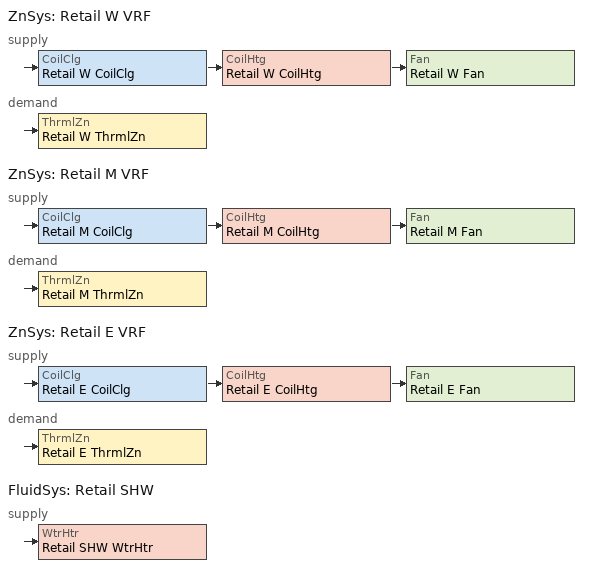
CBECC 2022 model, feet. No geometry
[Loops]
ZnSys 'Retail W VRF'
 supply: CoilClg 'Retail W CoilClg' > CoilHtg 'Retail W CoilHtg' > Fan 'Retail W Fan'
 demand: ThrmlZn 'Retail W ThrmlZn'
ZnSys 'Retail M VRF'
 supply: CoilClg 'Retail M CoilClg' > CoilHtg 'Retail M CoilHtg' > Fan 'Retail M Fan'
 demand: ThrmlZn 'Retail M ThrmlZn'
ZnSys 'Retail E VRF'
 supply: CoilClg 'Retail E CoilClg' > CoilHtg 'Retail E CoilHtg' > Fan 'Retail E Fan'
 demand: ThrmlZn 'Retail E ThrmlZn'
FluidSys 'Retail SHW'
 supply: WtrHtr 'Retail SHW WtrHtr'
[Proj]
MF8 with Retail Flr1: GasType=NaturalGas; CliZn=ClimateZone12; ZipCode=95811; WeatherStation=CTZ12S22A; HVACAutoSizing=0; UseExcptDsgnModel=0; RunTitle=MF8 with Retail Flr1; AnalysisType=Title24Compliance; ResDwellUnits=1; DebugScreen=1
[ResProj]
2019 Prototype 7320ft2 Prop Elec: StdDesignFuel_Ckg=Proposed; StdDesignFuel_Dry=Proposed; StdDesignFuel_HVAC=Electricity; StdDesignFuel_DHW=Proposed; StdDesignCompactDistrib=0; StdDesignDrnWtrHtRecov=0; StdDesignHPWHLocOverride=0; StdDesignWinPerfAdjust=0; CALGreen=0; PVCompCredit=0; PVWDCSysSize=( 1, 0, 0, 0, 0 ); AllowExcessPVEDR=0; ReducedPVReq=0; BattMaxCap=0; BattGridHarmCredit=0; SimSpeedOption=Quick; SpecifyTargetDRtg=0; Address=1516 Ninth St; RunScope=Newly Constructed; IsMultiFamily=1; CentralMFamLaundry=0; DfltMFamLaundryZn=Zone1; UseDefaultACH50=1; Status=New; IsVerified=0; ProjInclKitchen=1; InsulConsQuality=Yes; NumAddBedrooms=0; AllOrientations=0; FrontOrientation=0; HasGarage=0; TakeCntrlElecDHWSlrPVCred=0; IAQSupInletsAccessible=0; IAQHasFID=0; ApplRefrigZone[1]=Zone1; ApplWasherZone[1]=Zone1; ApplDryerZone[1]=Zone1; ApplCookZone[1]=Zone1; ApplDishZone[1]=Zone1; Appl_HaveRefrig[1]=1; Appl_HaveDish[1]=1; Appl_HaveCook[1]=1; Appl_HaveWasher[1]=1; Appl_HaveDryer[1]=1; CSERpt_ZnDataDump=0; CSERpt_HVACDescrip=0; CSERpt_ZnEnergy=0; CSERpt_HtPumpHtg=0; CSERpt_Mtr_All=0; CSERpt_Mtr_Elec=0; CSERpt_Mtr_NGas=0; CSERpt_Mtr_Othr=0; CSERpt_ZnEnergy_DD=0; CSERpt_Mtr_All_DD=0; CSERpt_Mtr_Elec_DD=0; CSERpt_Mtr_NGas_DD=0; CSERpt_Mtr_Othr_DD=0; CSERpt_ZnEnergy_CD=0; CSERpt_Mtr_All_CD=0; CSERpt_Mtr_Elec_CD=0; CSERpt_Mtr_NGas_CD=0; CSERpt_Mtr_Othr_CD=0; CSERpt_ZnEnergy_HD=0; CSERpt_Mtr_All_HD=0; CSERpt_Mtr_Elec_HD=0; CSERpt_Mtr_NGas_HD=0; CSERpt_Mtr_Othr_HD=0
[Bldg]
Building: TotStoryCnt=3; AboveGrdStoryCnt=3
[ResZnGrp]
Name | Z | FlrToFlrHgt | FlrToCeilingHgt
ResZn Group F1 | 12 | 10 | 9
ResZn Group F2 | 22 | 10 | 9
ResZn Group Attic | 32
[ResZn] Type=Conditioned; Status=New; HVACSysStatus=New; HVACSysVerified=0; DHWSys1Status=New; DHWSys1Verified=0; FloorArea=3660; CeilingHeight=9; FloorHeight=10; WinHeadHeight=6.7; NumStories=1
Name | Bottom
Zone1 | 12.7
Zone2 | 22.7
[ResExtWall] Status=New; Construction=Exterior Wall Cons; Tilt=90; Absorptivity=0.5
Name | Orientation | OrientationValue | Area
Zone1WallFront; Zone2WallFront | Front | 0 | 1037
Zone1WallLeft; Zone2WallLeft | Left | 90 | 255
Zone1WallBack; Zone2WallBack | Back | 180 | 1037
Zone1WallRight; Zone2WallRight | Right | 270 | 255
[ResWin] Status=New; SpecMethod=Window Dimensions (required for fins/overhangs); Height=5; Width=3; NFRCUfactor=0.3; NFRCSHGC=0.23; UfactorSHGCSource=NFRC; ExteriorShade=Insect Screen (default); exHeight=5; exWidth=3; exNFRCUfactor=0.3; exNFRCSHGC=0.23; exUfactorSHGCSource=NFRC; exExteriorShade=Insect Screen (default); ModelFinsOverhang=0; OverhangDepth=1; OverhangDistUp=1.33; OverhangExL=3; OverhangExR=3; OverhangFlap=0.4; exOverhangDepth=1; exOverhangDistUp=1.33; exOverhangExL=3; exOverhangExR=3; exOverhangFlap=0.4; LeftFinDepth=0; LeftFinBotUp=0; exLeftFinDepth=0; exLeftFinBotUp=0; RightFinDepth=0; RightFinTopUp=0; RightFinDistR=0; RightFinBotUp=0; exRightFinDepth=0; exRightFinTopUp=0; exRightFinDistR=0; exRightFinBotUp=0
Name | Multiplier | exMultiplier | LeftFinTopUp | LeftFinDistL | exLeftFinTopUp | exLeftFinDistL
Zone1WinFront; Zone1WinBack; Zone2WinFront | 10.98 | 10.98 | 0 | 0 | 0 | 0
Zone1WinLeft; Zone1WinRight; Zone2WinLeft | 2.7 | 2.7 | 0 | 0 | 0 | 0
Zone2WinBack | 10.98 | 10.98 | 1.33 | 1 | 1.33 | 1
Zone2WinRight | 2.7 | 2.7 | 1.33 | 1 | 1.33 | 1
[ResDr] Status=New; Area=80; Ufactor=0.2; exUfactor=0.2
Zone1DoorFront; Zone2DoorFront
[DwellUnit] Count=2
Name | DwellUnitTypeRef | CondFlrArea | WasherZoneRef | DryerZoneRef
OneBedroomDownstairsZone1 | OneBedroom | 750 | Zone1 | Zone1
TwoBedroomDownstairsZone1 | TwoBedroom | 1080 | Zone1 | Zone1
OneBedroomUpstairsZone1 | OneBedroom | 750 | Zone2 | Zone2
TwoBedroomUpstairsZone1 | TwoBedroom | 1080 | Zone2 | Zone2
[ResIntFlr] Status=New; Construction=Interior Floor; IsPartySurface=1; OtherSideModeled=1
Name | Area | FloorZ | Outside
Zone1ToRtlW | 1120 | 12.7 | Retail W
Zone1ToRtlM | 980 | 12.7 | Retail middle
Zone1ToRtlE | 1120 | 12.7 | Retal E
Zone2ToZone1InteriorFloor | 3660 | 22.7 | Zone1
[ResCeilingBelowAttic]
Zone2ToAtticCeiling: Status=New; Area=3660; Construction=Ceiling Below Attic Cons; AtticZone=Attic
[ResAttic]
Attic: Type=Ventilated; Status=New; RoofRise=5; Construction=Attic Roof Cons; RoofSolReflect=0.2; RoofEmiss=0.85
[Story]
Retail Story: Z=0; FlrToFlrHgt=13; FlrToCeilingHgt=12
[Spc] Story=Retail Story; SpcFunc=Retail Sales Area (Retail Merchandise Sales); SHWFluidSegRef=Retail SHW PrmSup
Name | ThrmlZnRef | Area
Retail W | Retail W ThrmlZn | 1120
Retail middle | Retail M ThrmlZn | 980
Retal E | Retail E ThrmlZn | 1120
[ThrmlZn]
Name | PriAirCondgSysRef[1] | VentSysRef
Retail W ThrmlZn | Retail W VRF | Retail W VRF
Retail M ThrmlZn | Retail M VRF
Retail E ThrmlZn | Retail E VRF
[ZnSys] Type=VRF; VRFSysRef=Retail VRF System
Retail W VRF; Retail M VRF; Retail E VRF
[CoilClg] Type=VRF
Name | Sys
Retail W CoilClg | Retail W VRF
Retail M CoilClg | Retail M VRF
Retail E CoilClg | Retail E VRF
[CoilHtg] Type=VRF
Name | Sys
Retail W CoilHtg | Retail W VRF
Retail M CoilHtg | Retail M VRF
Retail E CoilHtg | Retail E VRF
[Fan]
Name | Sys
Retail W Fan | Retail W VRF
Retail M Fan | Retail M VRF
Retail E Fan | Retail E VRF
[VRFSys]
Name | CtrlPriority | CtrlZnRef
MFam VRF System | LoadPriority
Retail VRF System |  | Retail M ThrmlZn
[PVArray]
PV Array: DCSysSize=16
[FluidSys]
Retail SHW: Type=ServiceHotWater
[FluidSeg] Sys=Retail SHW
Name | Type | Src
Retail SHW PrmSup | PrimarySupply
Retail SHW Makeup | MakeupFluid | MunicipalWater
[WtrHtr]
Retail SHW WtrHtr: Sys=Retail SHW; FluidSegOutRef=Retail SHW PrmSup; FluidSegMakeupRef=Retail SHW Makeup
[ResConsAssm] RoofDeckLayer=Wood Siding/sheathing/decking; FloorSurfaceLayer=Carpeted; FloorDeckLayer=Wood Siding/sheathing/decking; OtherSideFinishLayer=Gypsum Board; RadiantBarrier=0; RaisedHeelTruss=0; RaisedHeelTrussHeight=3.5
Name | CanAssignTo | Type | RoofingLayer | InsideFinishLayer | CavityLayer | FrameLayer | SheathInsulLayerRVal | WallExtFinishLayer | RoofingType | CavInsulOverFrame | FlrExtConditions
Exterior Wall Cons | Exterior Walls | Wood Framed Wall | Light Roof (Asphalt Shingle) | Gypsum Board | R 21 | 2x6 @ 16 in. O.C. | 4 | Synthetic Stucco | all others
Ceiling Below Attic Cons | Ceilings (below attic) | Wood Framed Ceiling | Light Roof (Asphalt Shingle) | Gypsum Board | R 38 | 2x4 Bottom Chord of Truss @ 24 in. O.C. |  |  | all others
Interior Floor Cons; Interior Floor | Interior Floors | Wood Framed Floor | Light Roof (Asphalt Shingle) | Gypsum Board |  | 2x12 @ 16 in. O.C. |  |  | all others
Attic Roof Cons | Attic Roofs | Wood Framed Ceiling | 10 PSF (RoofTileAirGap) |  | R 19 | 2x4 @ 24 in. O.C. |  |  | Steep Slope Roof tile, metal tile, or wood shakes | 0
Garage Attic Roof Cons | Attic Roofs | Wood Framed Ceiling | 10 PSF (RoofTileAirGap) |  |  | 2x4 @ 24 in. O.C. |  |  | Steep Slope Roof tile, metal tile, or wood shakes | 0
Ext Floor Cons | Exterior Floors | Wood Framed Floor | Light Roof (Asphalt Shingle) | Gypsum Board | R 19 in 5-1/2 in. cavity (R-18) | 2x4 @ 16 in. O.C. |  |  | all others |  | Exterior
Garage Ext Wall Cons | Exterior Walls | Wood Framed Wall | Light Roof (Asphalt Shingle) | Gypsum Board |  | 2x4 @ 16 in. O.C. |  | 3 Coat Stucco | all others
Garage Ceiling Below Attic Cons | Ceilings (below attic) | Wood Framed Ceiling | Light Roof (Asphalt Shingle) | Gypsum Board |  | 2x4 Bottom Chord of Truss @ 24 in. O.C. |  |  | all others
R19 IntFloor Cons | Interior Floors | Wood Framed Floor | Light Roof (Asphalt Shingle) | Gypsum Board | R 19 in 5-1/2 in. cavity (R-18) | 2x6 @ 16 in. O.C. |  |  | all others
IntWall Cons | Interior Walls | Wood Framed Wall | Light Roof (Asphalt Shingle) | Gypsum Board | R 21 | 2x6 @ 16 in. O.C. |  |  | all others
[ResMat]
Name | Density | SpecHeat | Conductivity | ConductivityCT | RValPerInch | Thickness | ConductivityQII
SoftWood | 35 | 0.39 | 0.08167 | 0.0012 | 1.0204
Steel | 489 | 0.12 | 26.2 |  | 0.00318
SIPSskin | 41 | 0.45 | 0.06127 | 0.0012 | 1.36 | 0.4375
Ceiling Insul | 1.5 | 0.2 |  | 0.00418
Other Insul | 1.5 | 0.2 |  | 0.0032537
Gypsum Board | 40 | 0.27 | 0.09167 | 0.0001217 | 0.9091 | 0.5
Insul-R4-D1.5-SH0.35-C0.02083 | 1.5 | 0.35 | 0.0208325 | 0.00175 |  | 1 | 0.0208325
Synthetic Stucco | 58 | 0.2 | 0.2 |  | 0.5333 | 0.375
Carpet | 12.3 | 0.34 | 0.02 |  | 4.1667 | 0.5
Wood layer | 41 | 0.45 | 0.06127 | 0.0012 | 1.36 | 0.5
TileGap | 0.075 | 0.24 | 0.07353 |  | 1.1333 | 0.75
10 PSF Roof | 120 | 0.2 | 1 |  | 0.0833 | 1
VertWallCavity | 0.075 | 0.24 | 0.314 | 0.00397 | 1.1333 | 3.5
3 Coat Stucco | 116 | 0.2 | 0.4167 |  | 0.2686 | 0.875
Ins-R21-D1.5-SH0.2-C0.02183 | 1.5 | 0.2 | 0.0218254 | 0.0032537 |  |  | 0.0218254
Ins-R9.1-D1.5-SH0.2-C0.03205 | 1.5 | 0.2 | 0.0320513 | 0.00418 |  |  | 0.0320513
Ins-R13-D1.5-SH0.2-C0.02244 | 1.5 | 0.2 | 0.0224376 | 0.0032537 |  |  | 0.0224376
FrameGap | 0 | 0 | 200 |  | 0.000417
Ins-R18-D1.5-SH0.2-C0.0162 | 1.5 | 0.2 | 0.0162037 | 0.0032537 |  |  | 0.0162037
Ins-R18-D1.5-SH0.2-C0.02546 | 1.5 | 0.2 | 0.025463 | 0.0032537 |  |  | 0.025463
[DwellUnitType] WasherOption=In-Unit; DryerOption=In-Unit; DryerFuel=Electricity; CookFuel=Electricity; IAQOption=Default Minimum Balanced IAQ Fan; IAQFanCnt=( 1, 1, 1, 1 ); HVACSysType=Central Heating and Cooling System; NumHeatEquipTypes=1; HVACHeatRef[1]=HeatingComponent; HeatEquipCount[1]=1; NumCoolEquipTypes=1; HVACCoolRef[1]=CoolingComponent; CoolEquipCount[1]=1; NumCentralEquipTypes=1; HVACCentralRef[1]=Res VRF System; CentralEquipCount[1]=1; HVACFanRef=HVACFan; HVACDistRef=AirDistributionSystem; NumDHWSysTypes=1; DHWSysRef[1]=DHWHeatpump; TotShowersServed[1]=1; TotBathsServed[1]=1; CompactDistrib=not compact; CDSpecFixDists=0; ServesAsDHWHtr=0; DHWSystemType=Standard; DHWAmbientCond=Unconditioned
Name | NumBedrooms | CondFlrArea | IAQFanRef[1] | HVACHtPumpRef[1] | HtPumpEquipCount[1]
OneBedroom | 1 | 750 | IAQFan1
TwoBedroom | 2 | 1080 | IAQFan2 | HeatpumpSystem | 1
[ResHVACSys]
HVACHeatpump: Type=Heat Pump Heating and Cooling System; Status=New; CFIClVentFlow=0; CFIClVentPwr=0; NumHeatSystemTypes=0; HeatDucted=1; NumCoolSystemTypes=0; CoolDucted=1; NumHtPumpSystemTypes=1; HtPumpSystemCount[1]=1; HtPumpSystem[1]=HeatpumpSystem; HtPumpDucted=1; ServesAsDHWHtr=0; DHWTankVolume=50; DHWIntInsulRVal=0; DHWExtInsulRVal=0; DHWAmbientCond=Unconditioned; DistribSystem=AirDistributionSystem; Fan=HVACFan
[ResHtgSys]
HeatingComponent: Type=CntrlFurnace - Fuel-fired central furnace; AFUE=80; AutoSize=1
[ResClgSys]
CoolingComponent: Type=SplitAirCond - Split air conditioning system; SEER=14; EER=11.7; CFMperTon=350; ACCharge=Verified; RefrigerantType=R410A; AutoSize=1; UseEERinAnalysis=1; IsMultiSpeed=0; IsZonal=0
[ResHtPumpSys]
HeatpumpSystem: Type=SplitHeatPump - Central split heat pump; HSPF=8.2; AutoSize=1; Cap47=24000; Cap17=12000; SEER=14; EER=11.7; CFMperTon=350; ACCharge=Verified; RefrigerantType=R410A; ClSizingFactor=1.1; IsMultiSpeed=0; IsZonal=0; UseEERinAnalysis=1; IsDualFuel=0; VCHPDucts=Unducted
[ResCentralHtgClgSys]
Res VRF System: Type=Variable refrigerant flow; HtgCapTotNetRtd=12000; ClgCapTotNetRtd=12000; VRFSysRef=MFam VRF System
[ResDistSys]
AirDistributionSystem: Type=Ducts located entirely in conditioned space; Status=New; DefaultSystem=1; HasBypassDuct=0; IsLessThanFortyFt=0
[ResFanSys] Type=Single Speed Fan; DefaultSystem=0
Name | WperCFMCool
HVACFan-Furnace | 0.45
HVACFan | 0.1
[ResIAQFan] WperCFMIAQ=0.25; IAQFanType=Balanced; IncludesRecov=0; SensRecovEff=0; AdjSensRecovEff=0; SetPerfByHVIInterp=0
Name | IAQCFM
IAQFan1 | 37.5
IAQFan2 | 54.9
[ResDHWSys]
DHWHeatpump: SystemType=Standard; CentralRecircType=Central with Recirculation; CentralDHWType=HPWH; UseMaxDurNumHtrs=0; CHPWHSysDescrip=Single Pass Primary; CHPWHIntegPkgType=Residential (NEEA rated) Product; CHPWHCompType=Sanden GS3-45HPA-US (4kW cap @ 40F); CHPWHAutosize=0; CHPWHNumComp=2; CHPWHTotTankVol=160; CHPWHTankCount=1; CHPWHTankRVal=16; CHPWHTankLoc=Outside; CHPWHSrcAirLoc=Outside; CHPWHLoopTankConfig=None (return to Primary); CHPWHLoopTankType=Electric Resistance; CHPWHLoopTankVol=80; HeaterMult[1]=2; RecircPumpPwr=10; LoopPipeInsulThk[1]=2; RecircPipeLoc[1]=Semi-Conditioned; LoopHeater=DHW Loop Tank Heater 1; TotShowersServed=1; TotBathsServed=1; DemRespControl=Basic
[ResDWHRSys] Type=Vertical; CSARatedEff=50
Drain Water Heat Recovery System 1; Drain Water Heat Recovery System 2
[ResWtrHtr] ExtInsulRVal=0; AmbientCond=Unconditioned; HasElecMiniTank=0; ElecMiniTankPower=0
Name | HeaterElementType | TankType | HPWHCategory | EnergyFactor | TankVolume | IntInsulRVal | StandbyLossFrac | RecovEff | HPWHBrand | HPWHModel | TankOutside | ASHPTSrcOutside | NonStdTankVolume | RatedFlow
Gas | Gas | Boiler | Non-UEF Rated | 0.8 | 150 | 12 | 750 | 70
Heatpump | Heat Pump | Small Storage | Residential (NEEA rated) Product | 0.59 | 50 | 0 |  |  | Sanden | GS3-45HPA-US & SAN-83SSAQA (83 gal) | 1 | 1 | 275
Electric | Electric Resistance | Consumer Instantaneous (UEF) | Non-UEF Rated | 0.92 | 0 | 0 |  | 99 |  |  |  |  |  | 2
[ResLpTankHtr]
DHW Loop Tank Heater 1: whResHtPwr=4500; whVol=80; TankOutside=1
